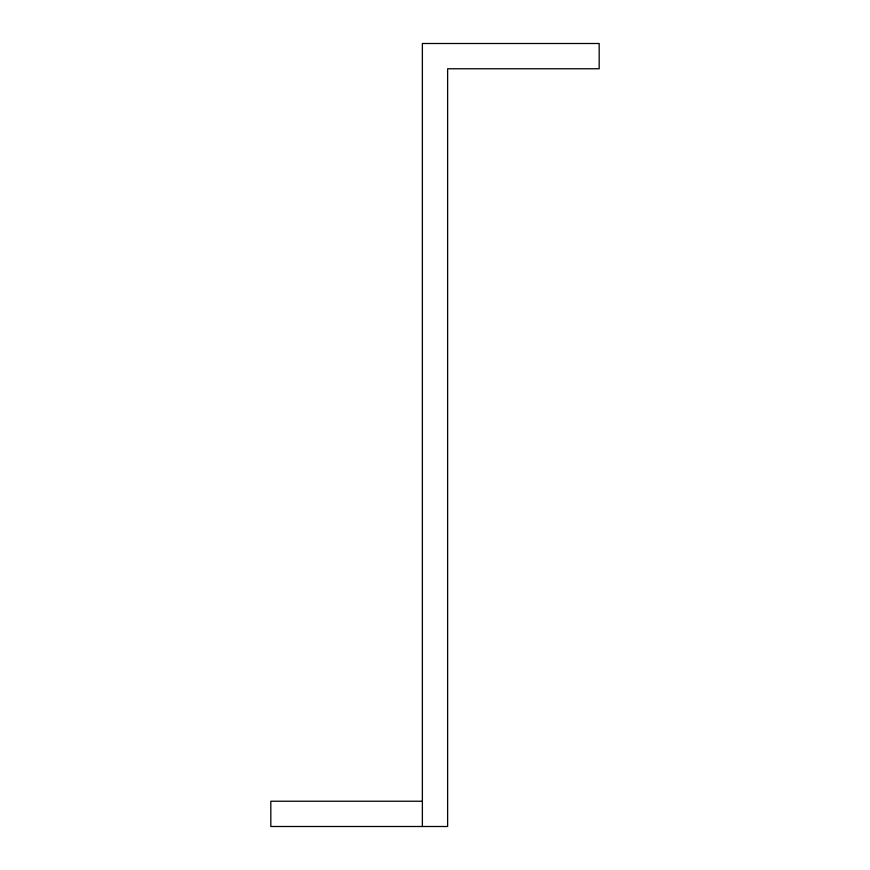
<?xml version="1.0" encoding="UTF-8"?>
<svg xmlns="http://www.w3.org/2000/svg" width="870" height="870" viewBox="0 0 870 870"><rect width="100%" height="100%" fill="white"/><g stroke="black" fill="none" stroke-linecap="round" stroke-linejoin="round"><path stroke-width="1.3" d="M422.374 801.237L270.82 801.237L270.82 826.5L447.626 826.5L447.626 68.763L599.18 68.763L599.18 43.5L422.374 43.5L422.374 826.5"/></g></svg>
